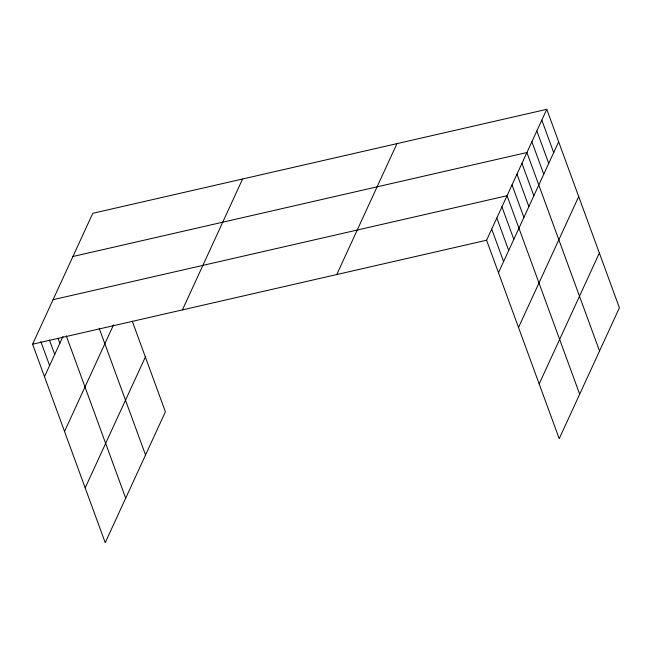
<?xml version="1.0" encoding="UTF-8"?>
<svg xmlns="http://www.w3.org/2000/svg" width="652" height="652" viewBox="0 0 652 652"><rect width="100%" height="100%" fill="white"/><g stroke="black" fill="none" stroke-linecap="round" stroke-linejoin="round"><path stroke-width="0.98" d="M132.283 321.249L165.404 411.771L105.225 542.676L32.6 344.207L92.78 213.302L546.775 109.324L619.4 307.793L559.22 438.698L486.596 240.229L546.775 109.324M44.483 376.685L62.983 336.456M64.532 431.461L113.538 324.859M85.184 487.9L145.363 356.994M182.421 309.896L242.593 178.99M336.774 274.541L396.954 143.636M498.478 272.707L558.658 141.802M518.519 327.483L578.699 196.578M539.18 383.922L599.351 253.017M72.918 256.505L526.914 152.519L599.538 350.988M53.065 299.7L507.052 195.722L579.685 394.191M32.6 344.207L486.596 240.229M541.804 120.123L553.695 152.601M536.841 130.922L548.731 163.399M531.877 141.72L543.76 174.206M521.95 163.326L533.833 195.804M516.979 174.125L528.87 206.602M512.016 184.923L523.906 217.401M501.934 206.847L513.825 239.325M496.824 217.972L508.707 250.458M491.706 229.105L503.597 261.582M99.169 328.233L145.551 454.966M66.284 335.829L125.689 498.169M58.085 338.527L59.829 343.311M49.471 340.108L54.719 354.435M40.864 341.681L49.601 365.56"/></g></svg>
